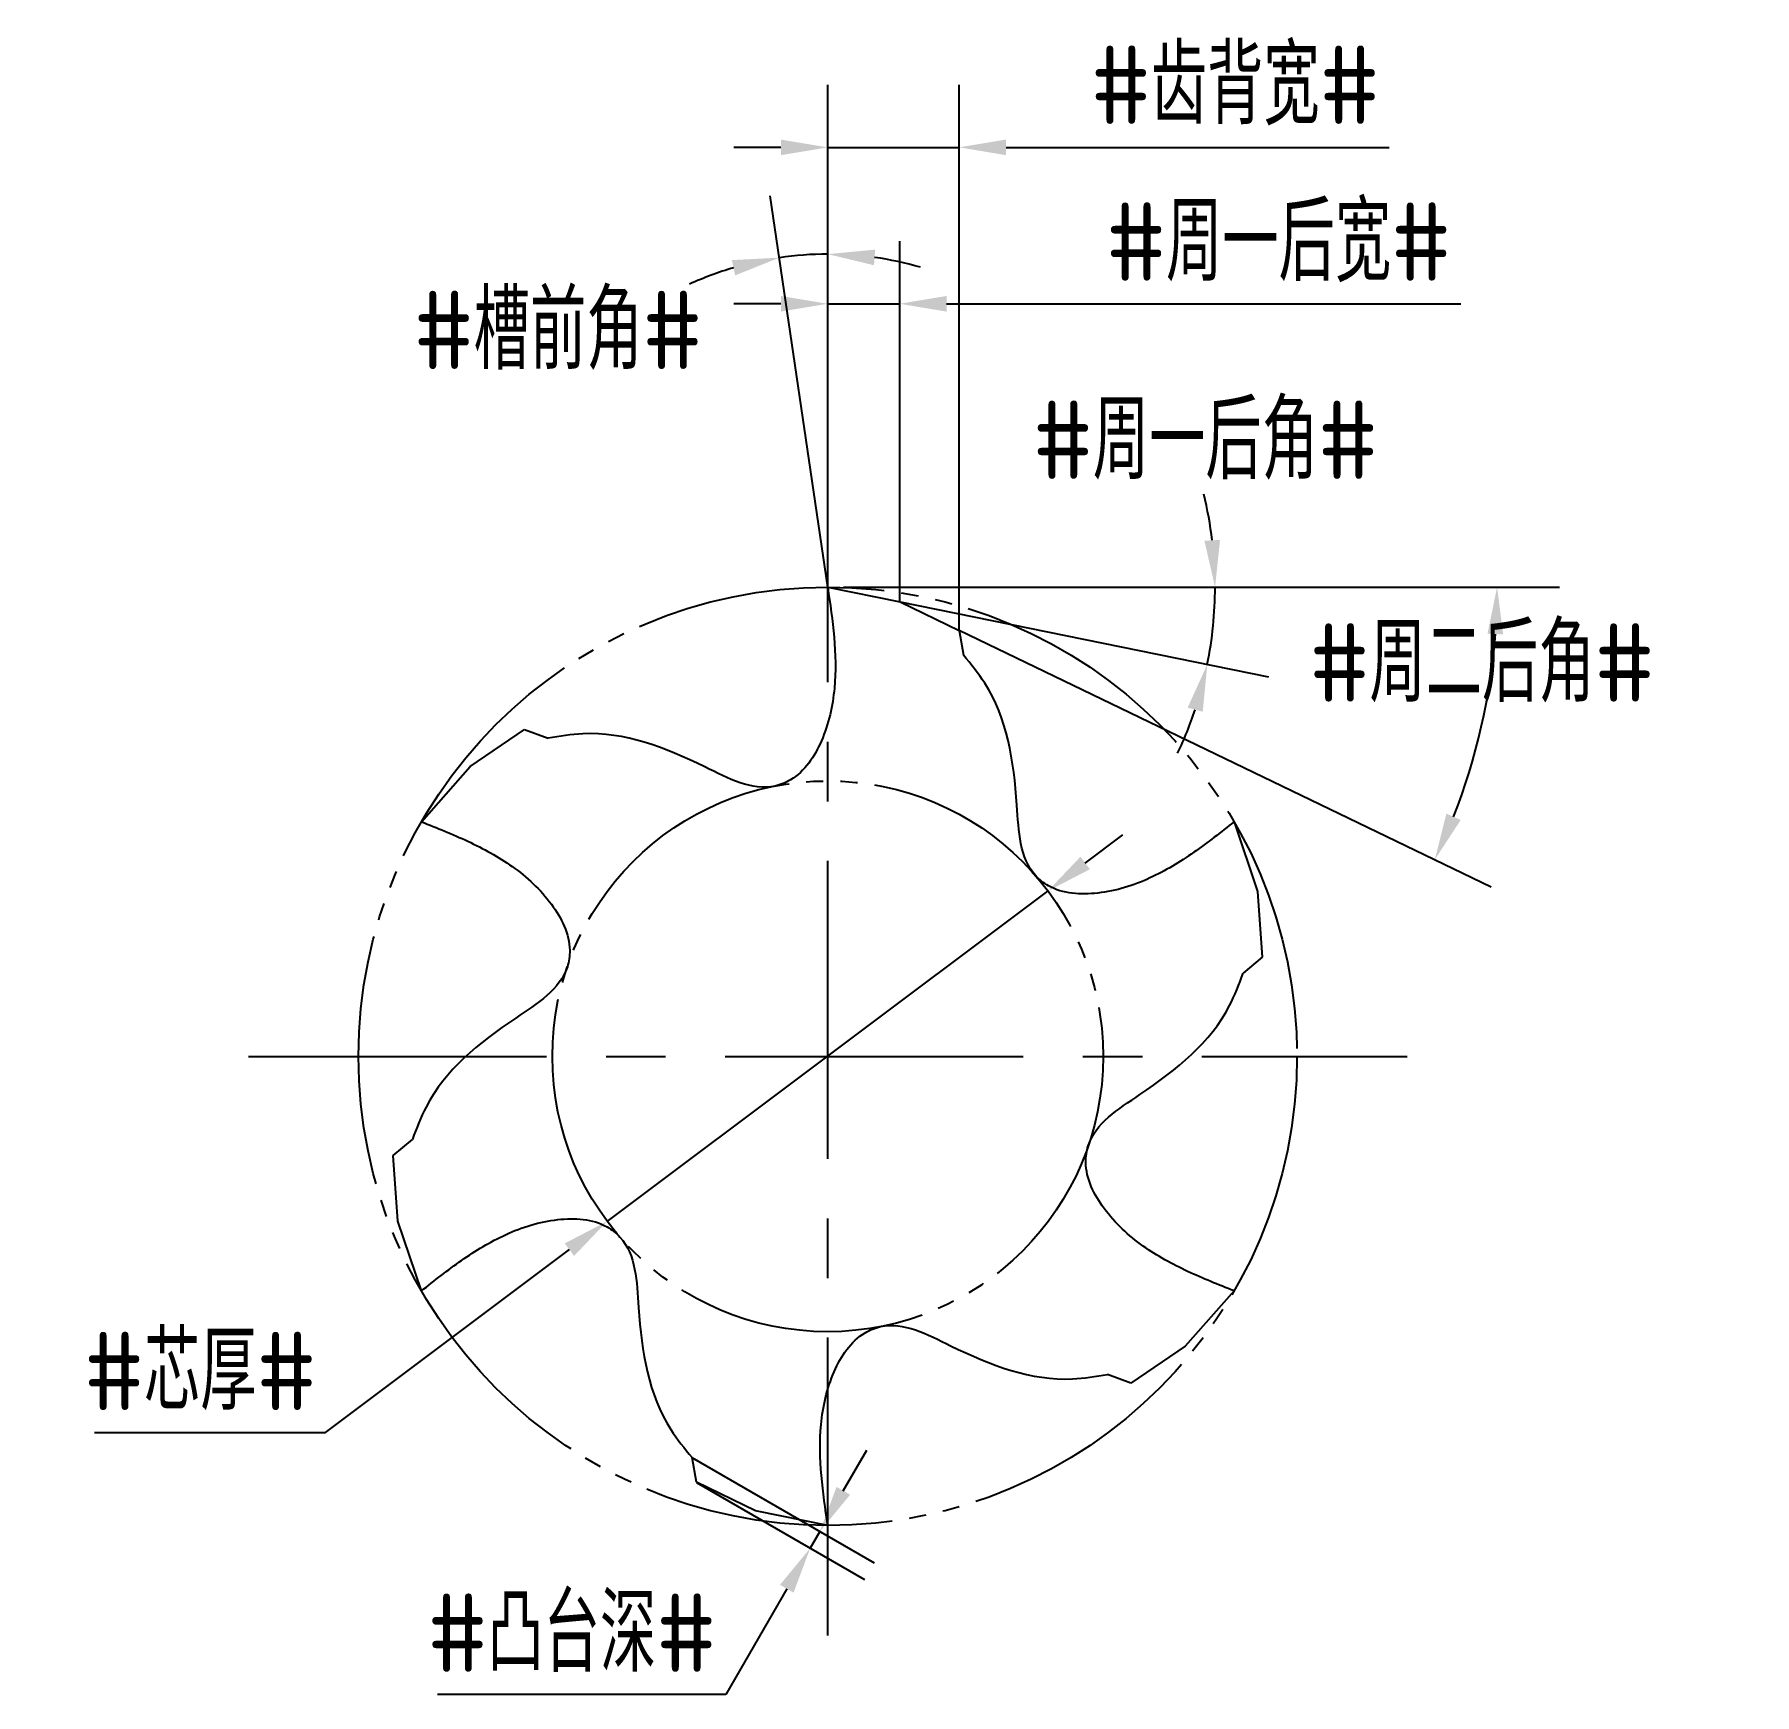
# Model space of a CAD drawing. Header units: millimetres. Extents: x 159.6 to 214.6, y 65.5 to 118.6.
import ezdxf

# ---------------------------------------------------------------- set-up
doc = ezdxf.new("R2010")
doc.units = ezdxf.units.MM
for name, pattern in [('ACAD_ISO04W100', [30, 24, -3, 0, -3]), ('CENTER', [50.8, 31.75, -6.35, 6.35, -6.35]), ('JIS_09_08', [10.75, 8, -0.55, 0.55, -0.55, 0.55, -0.55])]:
    doc.linetypes.add(name, pattern=pattern)
for name, color, linetype in [('中心线', 2, 'ACAD_ISO04W100'), ('标注', 7, 'Continuous'), ('虚线轮廓', 1, 'Continuous'), ('轮廓', 4, 'Continuous')]:
    doc.layers.add(name, color=color, linetype=linetype)
doc.styles.add('CFST0', font='gbenor.shx', dxfattribs={"bigfont": 'gbcbig.shx'})
doc.dimstyles.new('TYToolDesignC1-1', dxfattribs={"dimtxt": 2.5, "dimasz": 1.5, "dimexe": 2, "dimexo": 0, "dimtad": 1, "dimtoh": 1, "dimdec": 3, "dimdsep": 46, "dimtxsty": 'CFST0', "dimcen": 2.502, "dimclrd": 3, "dimclre": 3, "dimclrt": 3, "dimazin": 2, "dimtfac": 1, "dimtdec": 3, "dimtmove": 0, "dimatfit": 3, "dimfxl": 1, "dimarcsym": 0})

# ---------------------------------------------------------------- blocks, each defined once
blk = doc.blocks.new('*D9')
at = {"layer": 'Defpoints', "color": 0, "transparency": 16777216}
for p in [(192.029, 91.221), (177.941, 80.659)]:
    blk.add_point(p, dxfattribs=at)
at = {"layer": '标注', "color": 3, "lineweight": -2, "transparency": 16777216}
for p, q in [((193.229, 92.121), (194.429, 93.02)), ((192.029, 91.221), (177.941, 80.659)), ((168.948, 73.917), (176.741, 79.759)), ((161.559, 73.917), (168.948, 73.917))]:
    blk.add_line(p, q, dxfattribs=at)
at = {"layer": '标注', "color": 3, "transparency": 16777216}
for points in [[(193.079, 92.321), (193.379, 91.921), (192.029, 91.221)], [(176.591, 79.959), (176.891, 79.559), (177.941, 80.659)]]:
    blk.add_solid(points, dxfattribs=at)
at = {"layer": '标注', "color": 3, "transparency": 16777216, "insert": (164.941, 75.874), "char_height": 2.5, "attachment_point": 5, "style": 'CFST0'}
blk.add_mtext('#芯厚#', dxfattribs=at)
blk = doc.blocks.new('*D3')
at = {"layer": 'Defpoints', "color": 0, "transparency": 16777216}
for p in [(184.483, 111.574), (185, 100.94), (185, 100.94), (185, 100), (185.26, 99.17)]:
    blk.add_point(p, dxfattribs=at)
at = {"layer": '标注', "color": 3, "lineweight": -2, "transparency": 16777216}
for q in [(183.162, 113.453), (185, 113.587)]:
    blk.add_line((185, 100.94), q, dxfattribs=at)
for start, end in [(106.4353, 114.5141), (90, 98.3566), (73.8425, 81.9213)]:
    blk.add_arc((185, 100.94), 10.647, start, end, dxfattribs=at)
at = {"layer": '标注', "color": 3, "transparency": 16777216}
for points in [[(186.479, 111.232), (186.514, 111.731), (185, 111.587)], [(181.934, 111.396), (182.041, 110.908), (183.453, 111.474)]]:
    blk.add_solid(points, dxfattribs=at)
at = {"layer": '标注', "color": 3, "transparency": 16777216, "insert": (176.379, 109.145), "char_height": 2.5, "attachment_point": 5, "style": 'CFST0'}
blk.add_mtext('#槽前角#', dxfattribs=at)
blk = doc.blocks.new('*D6')
at = {"layer": 'Defpoints', "color": 0, "transparency": 16777216}
for p in [(185, 100.94), (185, 100.94), (185.5, 100.94), (187.31, 100.47), (197.272, 99.288)]:
    blk.add_point(p, dxfattribs=at)
at = {"layer": '标注', "color": 3, "lineweight": -2, "transparency": 16777216}
for p, q in [((185.5, 100.94), (199.382, 100.94)), ((187.31, 100.47), (199.093, 98.073))]:
    blk.add_line(p, q, dxfattribs=at)
for start, end in [(6.9452, 13.8903), (348.4994, 360), (334.6091, 341.5542)]:
    blk.add_arc((185, 100.94), 12.382, start, end, dxfattribs=at)
at = {"layer": '标注', "color": 3, "transparency": 16777216}
for points in [[(197.541, 102.452), (197.042, 102.422), (197.382, 100.94)], [(196.505, 97.087), (196.988, 96.958), (197.134, 98.471)]]:
    blk.add_solid(points, dxfattribs=at)
at = {"layer": '标注', "color": 3, "transparency": 16777216, "insert": (197.073, 105.633), "char_height": 2.5, "attachment_point": 5, "style": 'CFST0'}
blk.add_mtext('#周一后角#', dxfattribs=at)
blk = doc.blocks.new('*D7')
at = {"layer": 'Defpoints', "color": 0, "transparency": 16777216}
for p in [(186.34, 100.94), (186.34, 100.94), (187, 100.94), (189.2, 99.56), (205.504, 95.018)]:
    blk.add_point(p, dxfattribs=at)
at = {"layer": '标注', "color": 3, "lineweight": -2, "transparency": 16777216}
for p, q in [((187, 100.94), (208.398, 100.94)), ((189.2, 99.56), (206.207, 91.354))]:
    blk.add_line(p, q, dxfattribs=at)
blk.add_arc((186.34, 100.94), 20.058, 338.5276, 355.7143, dxfattribs=at)
at = {"layer": '标注', "color": 3, "transparency": 16777216}
for points in [[(206.092, 99.45), (206.592, 99.432), (206.398, 100.94)], [(205.235, 93.497), (204.777, 93.698), (204.405, 92.223)]]:
    blk.add_solid(points, dxfattribs=at)
at = {"layer": '标注', "color": 3, "transparency": 16777216, "insert": (205.916, 98.512), "char_height": 2.5, "attachment_point": 5, "style": 'CFST0'}
blk.add_mtext('#周二后角#', dxfattribs=at)
blk = doc.blocks.new('*D5')
at = {"layer": 'Defpoints', "color": 0, "transparency": 16777216}
for p in [(187.3, 110), (185, 100.94), (187.3, 100.47)]:
    blk.add_point(p, dxfattribs=at)
at = {"layer": '标注', "color": 3, "lineweight": -2, "transparency": 16777216}
for p, q in [((185, 100.94), (185, 112)), ((187.3, 100.47), (187.3, 112)), ((183.5, 110), (182, 110)), ((185, 110), (187.3, 110)), ((188.8, 110), (205.241, 110))]:
    blk.add_line(p, q, dxfattribs=at)
at = {"layer": '标注', "color": 3, "transparency": 16777216}
for points in [[(183.5, 110.25), (183.5, 109.75), (185, 110)], [(188.8, 110.25), (188.8, 109.75), (187.3, 110)]]:
    blk.add_solid(points, dxfattribs=at)
at = {"layer": '标注', "color": 3, "transparency": 16777216, "insert": (199.413, 111.958), "char_height": 2.5, "attachment_point": 5, "style": 'CFST0'}
blk.add_mtext('#周一后宽#', dxfattribs=at)
blk = doc.blocks.new('*D4')
at = {"layer": 'Defpoints', "color": 0, "transparency": 16777216}
for p in [(189.2, 115), (185, 100.94), (189.2, 99.56)]:
    blk.add_point(p, dxfattribs=at)
at = {"layer": '标注', "color": 3, "lineweight": -2, "transparency": 16777216}
for p, q in [((185, 100.94), (185, 117)), ((189.2, 99.56), (189.2, 117)), ((183.5, 115), (182, 115)), ((185, 115), (189.2, 115)), ((190.7, 115), (202.943, 115))]:
    blk.add_line(p, q, dxfattribs=at)
at = {"layer": '标注', "color": 3, "transparency": 16777216}
for points in [[(183.5, 115.25), (183.5, 114.75), (185, 115)], [(190.7, 115.25), (190.7, 114.75), (189.2, 115)]]:
    blk.add_solid(points, dxfattribs=at)
at = {"layer": '标注', "color": 3, "transparency": 16777216, "insert": (198.026, 116.972), "char_height": 2.5, "attachment_point": 5, "style": 'CFST0'}
blk.add_mtext('#齿背宽#', dxfattribs=at)
blk = doc.blocks.new('*D8')
at = {"layer": 'Defpoints', "color": 0, "transparency": 16777216}
for p in [(180.66, 73.11), (180.8, 72.32), (184.441, 70.218)]:
    blk.add_point(p, dxfattribs=at)
at = {"layer": '标注', "color": 3, "lineweight": -2, "transparency": 16777216}
for p, q in [((185.498, 72.049), (186.248, 73.348)), ((180.66, 73.11), (186.48, 69.75)), ((180.8, 72.32), (186.173, 69.218)), ((184.748, 70.75), (184.441, 70.218)), ((183.691, 68.919), (181.737, 65.534)), ((181.737, 65.534), (172.527, 65.534))]:
    blk.add_line(p, q, dxfattribs=at)
at = {"layer": '标注', "color": 3, "transparency": 16777216}
for points in [[(185.281, 72.174), (185.715, 71.924), (184.748, 70.75)], [(183.474, 69.044), (183.907, 68.794), (184.441, 70.218)]]:
    blk.add_solid(points, dxfattribs=at)
at = {"layer": '标注', "color": 3, "transparency": 16777216, "insert": (176.819, 67.506), "char_height": 2.5, "attachment_point": 5, "style": 'CFST0'}
blk.add_mtext('#凸台深#', dxfattribs=at)

msp = doc.modelspace()

# ---------------------------------------------------------------- linework, layer by layer
at = {"layer": '中心线', "linetype": 'CENTER', "ltscale": 0.3}
for p, q in [((185, 67.422), (185, 104.458)), ((166.482, 85.94), (203.518, 85.94))]:
    msp.add_line(p, q, dxfattribs=at)
at = {"layer": '虚线轮廓', "color": 7, "linetype": 'JIS_09_08'}
for radius in [15, 8.8047]:
    msp.add_circle((185, 85.94), radius, dxfattribs=at)
at = {"layer": '轮廓', "linetype": 'Continuous'}
for p, q in [((185, 100.94), (187.311, 100.4721)), ((187.311, 100.4721), (189.2, 99.5574)), ((173.5703, 95.2074), (175.307, 96.386)), ((172.0096, 93.44), (173.5703, 95.2074)), ((197.9904, 93.44), (198.7406, 91.2047)), ((198.7406, 91.2047), (198.893, 89.1114)), ((171.2594, 80.6753), (171.107, 82.7686)), ((172.0096, 78.44), (171.2594, 80.6753)), ((197.9904, 78.44), (196.4297, 76.6726)), ((196.4297, 76.6726), (194.693, 75.494)), ((182.689, 71.4079), (180.8, 72.3226)), ((185, 70.94), (182.689, 71.4079))]:
    msp.add_line(p, q, dxfattribs=at)
at = {"layer": '轮廓'}
for p, q in [((189.2, 99.5574), (189.3389, 98.7696)), ((175.307, 96.386), (176.0587, 96.1124)), ((198.893, 89.1114), (198.2802, 88.5972)), ((171.107, 82.7686), (171.7198, 83.2828)), ((194.693, 75.494), (193.9413, 75.7676)), ((180.8, 72.3226), (180.6611, 73.1104))]:
    msp.add_line(p, q, dxfattribs=at)
for points in [[(185, 100.94), (185.2012, 99.3413), (185.2116, 97.7098), (184.7951, 96.0241), (183.8076, 94.7772), (183.3189, 94.5827), (181.0728, 95.1913), (177.173, 96.2513), (176.0587, 96.1124)], [(197.9904, 93.44), (196.7065, 92.4664), (195.2987, 91.6417), (193.6306, 91.1595), (192.057, 91.3912), (191.6442, 91.7172), (191.0483, 93.9667), (190.0164, 97.874), (189.3389, 98.7696)], [(172.0096, 93.44), (173.4947, 92.8149), (174.9129, 92.0081), (176.1645, 90.8046), (176.7506, 89.326), (176.6747, 88.8054), (175.0246, 87.1646), (172.1567, 84.3173), (171.7198, 83.2828)], [(197.9904, 78.44), (196.5053, 79.0651), (195.0871, 79.8719), (193.8355, 81.0754), (193.2494, 82.554), (193.3253, 83.0746), (194.9754, 84.7154), (197.8433, 87.5627), (198.2802, 88.5972)], [(172.0096, 78.44), (173.2935, 79.4136), (174.7013, 80.2383), (176.3694, 80.7205), (177.943, 80.4888), (178.3558, 80.1628), (178.9517, 77.9133), (179.9836, 74.006), (180.6611, 73.1104)], [(185, 70.94), (184.7988, 72.5387), (184.7884, 74.1702), (185.2049, 75.8559), (186.1924, 77.1028), (186.6811, 77.2973), (188.9272, 76.6887), (192.827, 75.6287), (193.9413, 75.7676)]]:
    msp.add_spline(points, degree=3, dxfattribs=at)

# ---------------------------------------------------------------- dimensions: what is measured, and where the dimension line sits
at = {"layer": '标注'}
for base, p2, text, picture, middle in [((189.2, 115), (189.2, 99.56), '#齿背宽#', '*D4', (198.0256, 115)), ((187.3, 110), (187.3, 100.47), '#周一后宽#', '*D5', (199.4133, 110))]:
    dim = msp.add_linear_dim(base=base, p1=(185, 100.94), p2=p2, text=text, dimstyle='TYToolDesignC1-1', dxfattribs=at)
    dim.commit()
    dim.dimension.update_dxf_attribs({"geometry": picture, "text_midpoint": middle, "dimtype": 160})
for base, line1, line2, text, picture, middle in [((184.4826, 111.5745), ((185, 100.94), (185, 100)), ((185, 100.94), (185.26, 99.17)), '#槽前角#', '*D3', (176.3787, 107.1876)), ((197.2715, 99.288), ((185, 100.94), (187.31, 100.47)), ((185, 100.94), (185.5, 100.94)), '#周一后角#', '*D6', (197.0733, 103.6886)), ((205.5042, 95.0179), ((186.34, 100.94), (189.2, 99.56)), ((186.34, 100.94), (187, 100.94)), '#周二后角#', '*D7', (205.9161, 96.5679))]:
    dim = msp.add_angular_dim_2l(base=base, line1=line1, line2=line2, text=text, dimstyle='TYToolDesignC1-1', dxfattribs=at)
    dim.commit()
    dim.dimension.update_dxf_attribs({"geometry": picture, "text_midpoint": middle, "dimtype": 162})
dim = msp.add_diameter_dim_2p(p1=(192.0286, 91.2209), p2=(177.9414, 80.6591), text='#芯厚#', dimstyle='TYToolDesignC1-1', dxfattribs=at)
dim.commit()
dim.dimension.update_dxf_attribs({"geometry": '*D9', "text_midpoint": (164.9409, 73.9167), "dimtype": 163})
dim = msp.add_linear_dim(base=(184.4409, 70.2179), p1=(180.66, 73.11), p2=(180.8, 72.32), angle=240, text='#凸台深#', dimstyle='TYToolDesignC1-1', dxfattribs=at)
dim.commit()
dim.dimension.update_dxf_attribs({"geometry": '*D8', "text_midpoint": (176.8195, 65.5341), "dimtype": 160})

doc.saveas('drawing.dxf')
